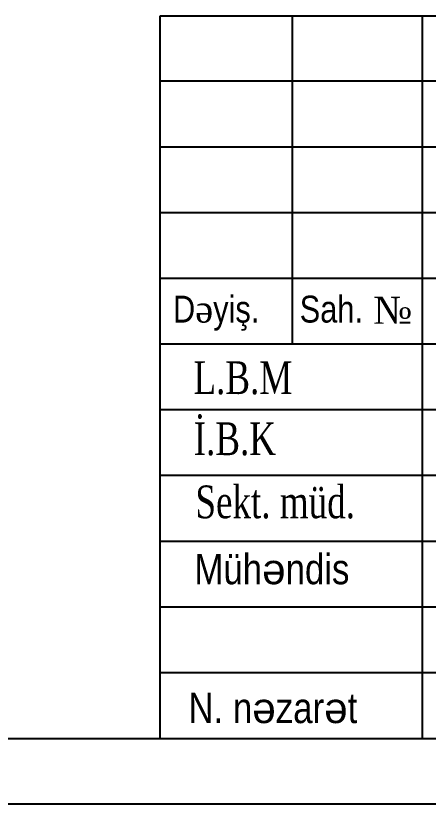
# Model space of a CAD drawing. Header units: millimetres. Extents: x 806395 to 1617731, y -246149 to 193681.
# Drawn here: x 1598478 to 1601483, y -180196 to -174455 of the extents above; entities that cross this region are included whole.
import ezdxf

# ---------------------------------------------------------------- set-up
doc = ezdxf.new("R2010")
doc.units = ezdxf.units.MM
doc.styles.add('400', font='times.ttf', dxfattribs={"width": 0.75, "height": 300})
doc.styles.add('RomanS', font='times.ttf', dxfattribs={"height": 300})
doc.styles.add('style6', font='ARIALN.TTF', dxfattribs={"height": 300})

# ---------------------------------------------------------------- blocks, each defined once
blk = doc.blocks.new('vververvg')
at = {"lineweight": 25, "ltscale": 15}
for p, q in [((1597882.2, -50107.4), (1597882.2, -44360.7)), ((1597882.2, -44360.7), (1617212, -44360.7)), ((1598935.2, -46968.9), (1598935.2, -44360.8)), ((1599969.4, -50107.4), (1599969.4, -44360.7)), ((1597890.3, -44879.2), (1604673.8, -44879.2)), ((1597890.3, -45401.6), (1604673.8, -45401.6)), ((1604661.1, -45931.4), (1597880.8, -45926.7)), ((1597890.3, -46446.5), (1604673.8, -46446.5)), ((1597890.3, -46968.9), (1604673.8, -46968.9)), ((1597890.3, -47491.3), (1604673.8, -47491.3)), ((1597890.3, -48013.7), (1604673.8, -48013.7)), ((1597890.3, -48536.2), (1604673.8, -48536.2)), ((1597890.3, -49058.6), (1604673.8, -49058.6)), ((1597890.3, -49581), (1604673.8, -49581))]:
    blk.add_line(p, q, dxfattribs=at)
at = {"lineweight": 5, "ltscale": 15}
for p, q in [((1597882.2, -44360.7), (1599972, -44360.7)), ((1599972, -44360.7), (1602061.7, -44360.7)), ((1597890.3, -46968.9), (1598935.2, -46968.9))]:
    blk.add_line(p, q, dxfattribs=at)
at = {"color": 0, "lineweight": 25, "ltscale": 15}
blk.add_line((1577821.1, -50106.1), (1617212, -50106.1), dxfattribs=at)
at = {"color": 0, "lineweight": 25}
blk.add_line((1617734.5, -50628.5), (1575731.3, -50628.5), dxfattribs=at)
at = {"lineweight": 25, "attachment_point": 1}
for s, insert, char_height, width, style in [('D{\\fTimes New Roman|b0|i0|c238|p18;ə\\fArial Narrow|b0|i0|c238|p34;yiş.}', (1597983.8, -46585.9), 213.615, 6455.657, 'style6'), ('{\\fArial Narrow|b0|i0|c238|p34; Sah.}', (1598923.9, -46585.9), 213.615, 6455.657, 'style6'), ('№ ', (1599577.3, -46594.2), 215.16, 5863.99, 'RomanS'), ('{\\fArial Narrow|b0|i0|c238|p34;Müh\\fArial|b0|i0|c238|p34;ə\\fArial Narrow|b0|i0|c238|p34;ndis}', (1598154.3, -48638.1), 241.477, 7006.845, 'style6'), ('N. n{\\fArial|b0|i0|c238|p34;ə\\fArial Narrow|b0|i0|c238|p34;zar\\fArial|b0|i0|c238|p34;ə\\fArial Narrow|b0|i0|c238|p34;t}', (1598107, -49742.1), 241.4773, 7006.845, 'style6')]:
    blk.add_mtext(s, dxfattribs=dict(at, insert=insert, char_height=char_height, width=width, style=style))
at = {"lineweight": 25, "ltscale": 15, "char_height": 260.276, "width": 7854.273, "attachment_point": 1, "style": '400'}
for s, insert in [('{\\fTimes New Roman|b0|i0|c238|p18;L}.{\\fTimes New Roman|b0|i0|c238|p18;B}.М', (1598146.5, -47107.5)), ('{\\fTimes New Roman|b0|i0|c238|p18;İ.B.K}', (1598148.8, -47593)), ('{\\fTimes New Roman|b0|i0|c238|p18;Sekt. müd.}', (1598162.2, -48094.6))]:
    blk.add_mtext(s, dxfattribs=dict(at, insert=insert))

msp = doc.modelspace()

# ---------------------------------------------------------------- block references
at = {"xscale": 0.9158549222797927, "yscale": 0.9158549222797927, "zscale": 0.9158549222797927}
msp.add_blockref('vververvg', (136101.965, -133827.421), dxfattribs=at)

doc.saveas('drawing.dxf')
